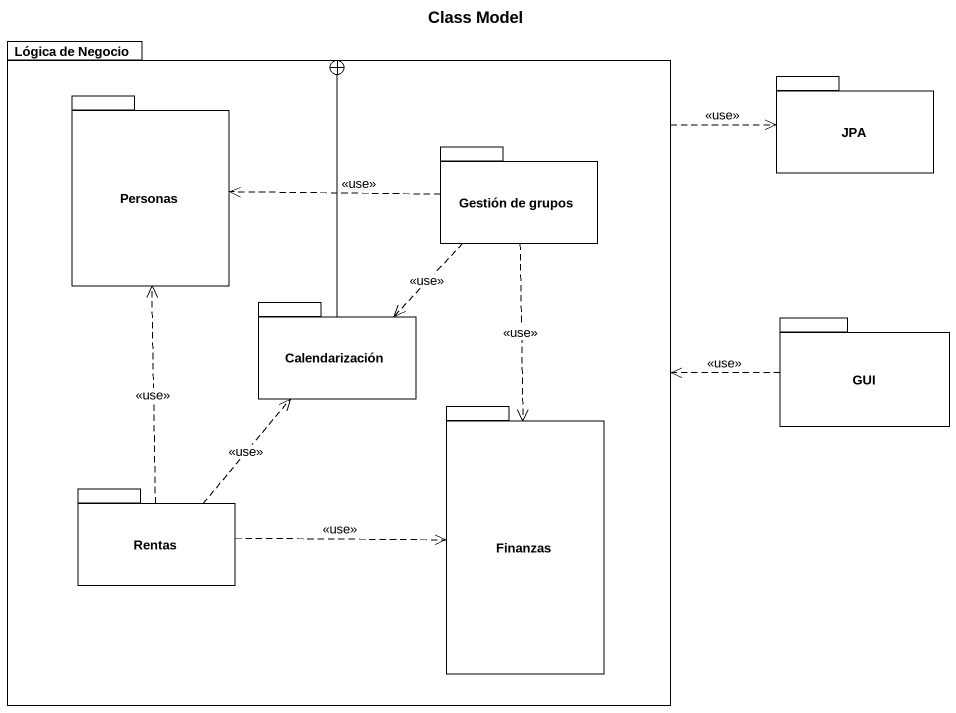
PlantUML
@startuml
title Class Model
package "Lógica de Negocio" as Lógica_de_Negocio {
  package Personas {
  }
  package "Gestión de grupos" as Gestión_de_grupos {
  }
  package Calendarización {
  }
  package Finanzas {
  }
  package Rentas {
  }
}
package JPA {
}
package GUI {
}
Lógica_de_Negocio .right.> JPA : <<use>>
Gestión_de_grupos .left.> Personas : <<use>>
Gestión_de_grupos ..> Calendarización : <<use>>
Gestión_de_grupos ..> Finanzas : <<use>>
Calendarización --+ Lógica_de_Negocio
GUI .left.> Lógica_de_Negocio : <<use>>
Rentas .up.> Personas : <<use>>
Rentas .up.> Calendarización : <<use>>
Rentas .right.> Finanzas : <<use>>
@enduml
